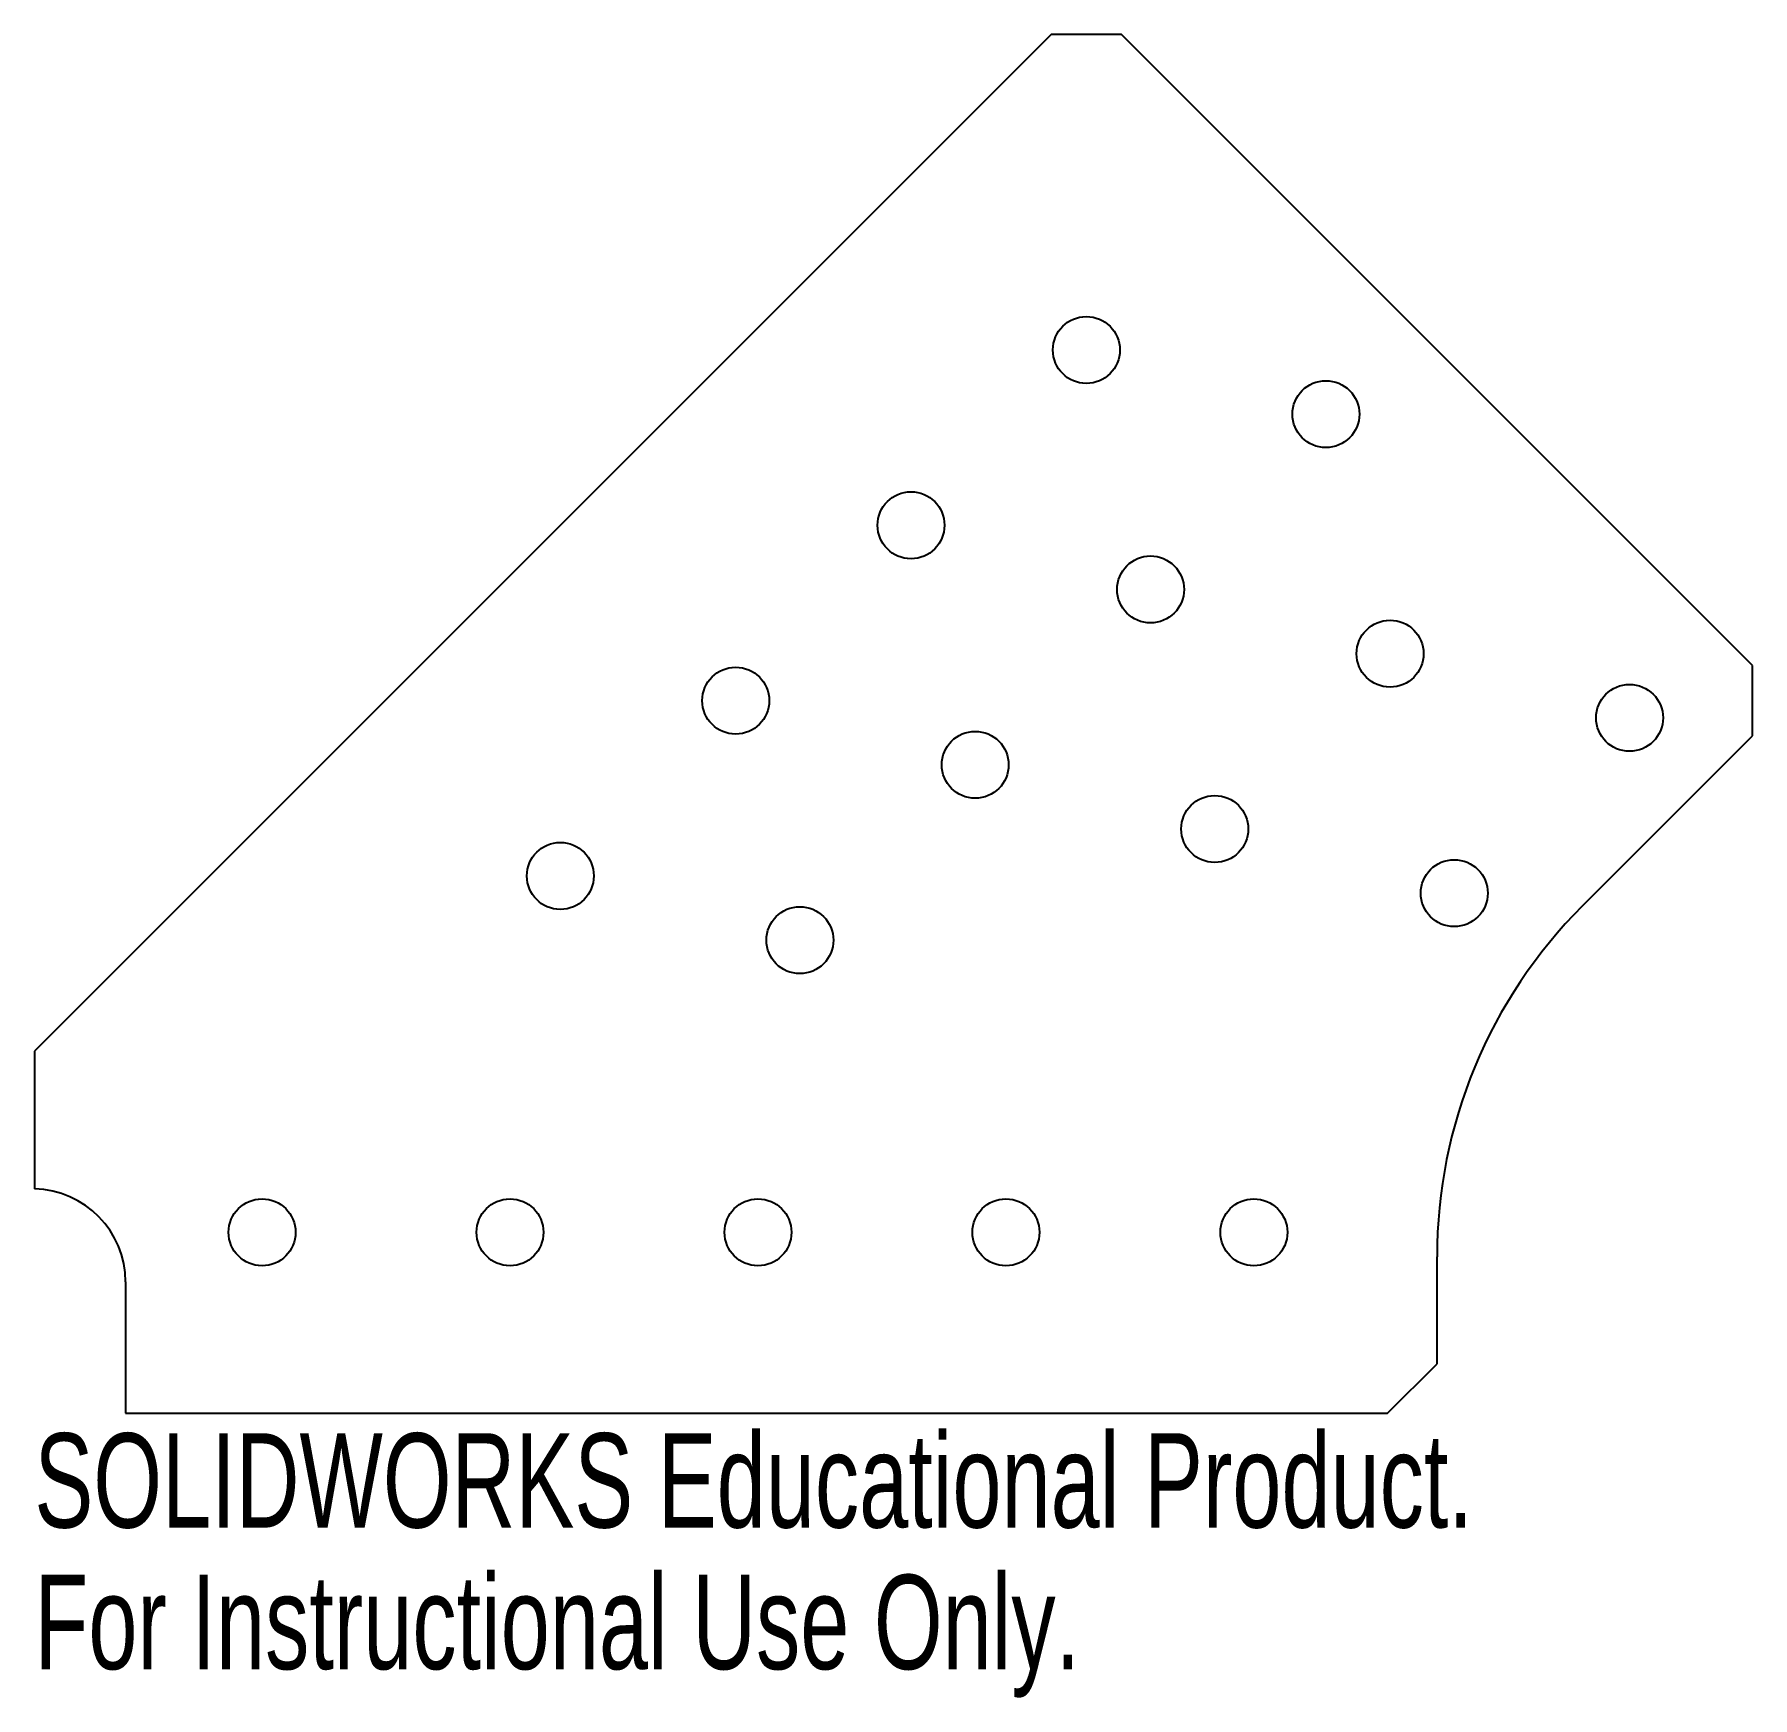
# Model space of a CAD drawing. Header units: inches. Extents: x -2.83 to 0.64, y -0.57 to 2.78.
import ezdxf

# ---------------------------------------------------------------- set-up
doc = ezdxf.new("R2010")
doc.units = ezdxf.units.IN
doc.header["$MEASUREMENT"] = 0
doc.styles.add('SLDTEXTSTYLE0', font='TXT', dxfattribs={"width": 0.7})

msp = doc.modelspace()

# ---------------------------------------------------------------- linework, layer by layer
at = {"color": 7, "linetype": 'Continuous', "lineweight": 25}
for p, q in [((-0.7778, 2.7806), (-2.8284, 0.73)), ((-0.6364, 2.7806), (-0.7778, 2.7806)), ((0.6364, 1.5078), (-0.6364, 2.7806)), ((0.6364, 1.3664), (0.6364, 1.5078)), ((0.2929, 1.0229), (0.6364, 1.3664)), ((-2.8284, 0.73), (-2.8284, 0.4525)), ((0, 0.1), (0, 0.3158)), ((-2.6444, 0.265), (-2.6444, 0)), ((-0.1, 0), (0, 0.1)), ((-2.6444, 0), (-0.1, 0))]:
    msp.add_line(p, q, dxfattribs=at)
for centre in [(-0.7071, 2.1442), (-0.2241, 2.0148), (-1.0607, 1.7907), (-0.5777, 1.6613), (-0.0947, 1.5318), (-1.4142, 1.4371), (0.3882, 1.4024), (-0.9313, 1.3077), (-0.4483, 1.1783), (-1.7678, 1.0836), (0.0347, 1.0489), (-1.2848, 0.9541), (-2.3693, 0.365), (-1.8693, 0.365), (-1.3693, 0.365), (-0.8693, 0.365), (-0.3693, 0.365)]:
    msp.add_circle(centre, 0.0675, dxfattribs=at)
for centre, radius, start, end in [((1, 0.3158), 1, 135, 180), ((-2.8319, 0.265), 0.1875, 0, 88.9503)]:
    msp.add_arc(centre, radius, start, end, dxfattribs=at)

# ---------------------------------------------------------------- texts
at = {"color": 7, "linetype": 'Continuous', "char_height": 0.1903, "attachment_point": 1, "style": 'SLDTEXTSTYLE0'}
for s, insert in [('SOLIDWORKS Educational Product.', (-2.8284, -0.0401)), ('For Instructional Use Only.', (-2.8284, -0.3256))]:
    msp.add_mtext(s, dxfattribs=dict(at, insert=insert))

doc.saveas('drawing.dxf')
